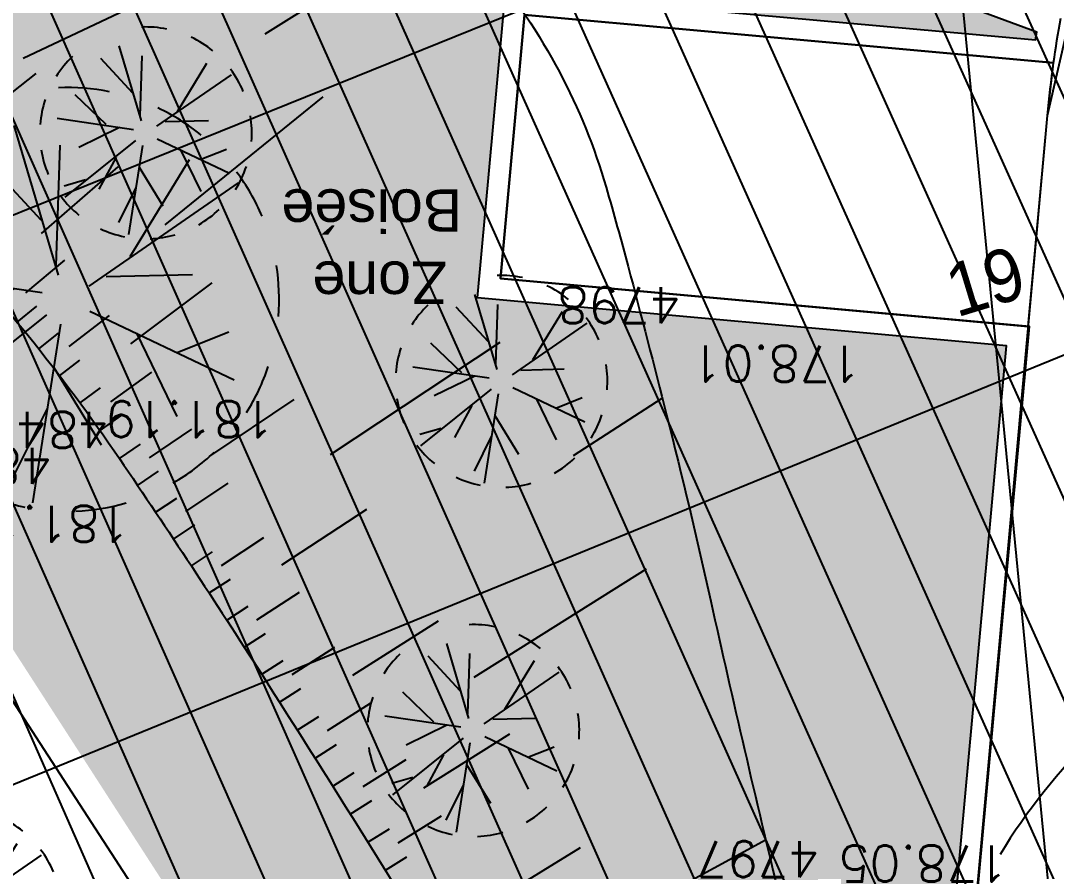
# Model space of a CAD drawing. Extents: x -594 to 29166, y -5797 to 14313.
# Drawn here: x 19952 to 20929, y 2535 to 3338 of the extents above; entities that cross this region are included whole.
import ezdxf
from ezdxf.enums import TextEntityAlignment as Align
from ezdxf.lldxf.tags import DXFTag

# ---------------------------------------------------------------- set-up
doc = ezdxf.new("R2010")
doc.units = 0
doc.linetypes.add('Style de ligne -15', pattern=[2.0832800000000002, 1.25, -0.41656, 0.1388600000000001, -0.2778600000000001])
doc.layers.get('0').update_dxf_attribs({"color": 252})
for name, color, linetype in [('A SITE', 252, 'Continuous'), ('AEP_SSL', 252, 'Continuous'), ('DWG_280-140115-P - ALTEA-CANA', 252, 'Continuous'), ('Fond topo - TAL', 252, 'Continuous'), ('Fond topo - TAL_HAC', 252, 'Continuous'), ('Fond topo - VEG', 252, 'Continuous'), ('Fond topo - VEG_TXT_ESSENCE', 252, 'Continuous'), ('Fond topo - Z_500', 252, 'Continuous'), ('prlm-VRD', 252, 'Continuous'), ('SA - bordure', 252, 'Continuous'), ('SA - bât D', 252, 'Continuous'), ('SA - couvre sol', 252, 'Continuous'), ('SA - enrobé', 252, 'Continuous'), ('SA - EU-réso', 252, 'EU'), ('SA - EVMV', 252, 'Continuous'), ('SA - limite revêtement', 252, 'Continuous'), ('SA - pavé drainant', 252, 'Continuous')]:
    doc.layers.add(name, color=color, linetype=linetype)
for name, color, linetype, plot in [('Fond topo - N', 252, 'Continuous', False), ('Fond topo - NCACHE', 252, 'Continuous', False), ('Fond topo - ZCACHE', 252, 'Continuous', False)]:
    doc.layers.add(name, color=color, linetype=linetype, plot=plot)
doc.layers.add('Fond topo - P', color=252, linetype='Continuous', lineweight=50)
doc.styles.add('2000_ARIAL', font='arial.ttf', dxfattribs={"height": 0.400000006})
doc.styles.add('Arial', font='arial.ttf')
doc.styles.add('Lignes', font='arial.ttf', dxfattribs={"height": 0.35})
doc.styles.add('SIMPLEX', font='simplex_.ttf', dxfattribs={"height": 1.25})
tags = doc.linetypes.add('EU', pattern='A,5,-0.25,["EU",Lignes,S=1,R=0,X=0,Y=-0.18],-1.25', length=6.5).pattern_tags.tags
tags[15:16] = [DXFTag(74, 4), DXFTag(75, 0), DXFTag(340, '0'), DXFTag(46, 0.0), DXFTag(50, 0.0), DXFTag(44, 0.0), DXFTag(45, 0.0)]
tags[4:5] = [DXFTag(74, 4), DXFTag(75, 0), DXFTag(340, '0'), DXFTag(46, 0.0), DXFTag(50, 0.0), DXFTag(44, 0.0), DXFTag(45, 0.0)]
tags = doc.linetypes.add('L8', pattern=[0.22500000894069674, 0.1500000059604645, -0.07500000298023224]).pattern_tags.tags
tags[6:7] = [DXFTag(74, 4), DXFTag(75, 0), DXFTag(340, '0'), DXFTag(46, 0.0), DXFTag(50, 0.0), DXFTag(44, 0.0), DXFTag(45, 0.0)]
tags[4:5] = [DXFTag(74, 4), DXFTag(75, 0), DXFTag(340, '0'), DXFTag(46, 0.0), DXFTag(50, 0.0), DXFTag(44, 0.0), DXFTag(45, 0.0)]
tags = doc.linetypes.add('STYLE_01', pattern=[0.166655994951725, 0.08331199735403061, -0.0833439975976944]).pattern_tags.tags
tags[6:7] = [DXFTag(74, 4), DXFTag(75, 0), DXFTag(340, '0'), DXFTag(46, 0.0), DXFTag(50, 0.0), DXFTag(44, 0.0), DXFTag(45, 0.0)]
tags[4:5] = [DXFTag(74, 4), DXFTag(75, 0), DXFTag(340, '0'), DXFTag(46, 0.0), DXFTag(50, 0.0), DXFTag(44, 0.0), DXFTag(45, 0.0)]

# ---------------------------------------------------------------- blocks, each defined once
blk = doc.blocks.new('A 90.PTOPO')
at = {"layer": 'Fond topo - NCACHE', "style": 'SIMPLEX'}
blk.add_attdef('MAT', text='', height=0.34, dxfattribs=at).set_placement((0.09999999986030161, -0.09999999962747097), align=Align.TOP_LEFT)
at = {"layer": 'Fond topo - ZCACHE', "style": 'SIMPLEX'}
blk.add_attdef('ALT', (0.09999999986030161, 0.09999999962747097), '', height=0.34, dxfattribs=at)
blk = doc.blocks.new('A 90.VEG12')
at = {"ltscale": 2}
for p, q in [((0.01815258799999997, 0.057406781), (0.100441039, 0.47293725)), ((0.05749608, 0.253444298), (0.145517598, 0.414706841)), ((0.037902722, 0.15845596), (-0.06593155700000003, 0.344147082)), ((-0.158788295, 0.086017079), (-0.245985314, 0.284587218)), ((0.04981112299999996, 0.033821695), (0.391570728, 0.285894318)), ((0.143890955, 0.107467204), (0.230033352, 0.253971609)), ((0.2917471699999999, 0.208620217), (0.392372872, 0.233301274)), ((-0.05229389700000003, 0.02983962500000001), (-0.383643778, 0.204631851)), ((-0.25001839, 0.135126714), (-0.3755999820000001, 0.091127132)), ((0.122915307, -0.02992704099999999), (0.317230371, 0.05540147100000001)), ((0.057557527, -0.01766878999999999), (0.411943876, -0.08413611500000001)), ((-0.05265807700000003, -0.029192154), (-0.412380265, -0.256628677)), ((-0.09359106700000003, -0.049762263), (-0.2956446150000001, -0.04653133200000001)), ((0.184132294, -0.04763066399999999), (0.323120213, -0.192805613)), ((0.01825986499999999, -0.057372749), (0.107637982, -0.4128258760000001)), ((0.02259491799999996, -0.07955337300000001), (0.001649748999999978, -0.36183712)), ((-0.151821475, -0.09483882200000002), (-0.2999525240000001, -0.315936062)), ((0.05371548199999998, -0.188497704), (0.197263789, -0.356749422))]:
    blk.add_line(p, q, dxfattribs=at)
for start, end in [(90, 103.8461539085843), (62.30769199853572, 76.15384597947835), (117.6923078993823, 131.5384619204946), (34.61538499867542, 48.46153799321151), (145.3846149358338, 159.2307690506909), (6.923076979206323, 20.76923090842763), (173.0769230068974, 186.9230769931026), (339.2307689837768, 353.0769230207937), (200.7692310571047, 214.6153850641662), (311.5384620067885, 325.3846150013246), (228.4615380795054, 242.3076921006177), (256.1538460914157, 270)]:
    blk.add_arc((0, 0), 0.496982058, start, end, dxfattribs=at)
blk = doc.blocks.new('A 90.VEG12A')
at = {"ltscale": 2}
for p, q in [((0.01815258799999997, 0.057406781), (0.100441039, 0.47293725)), ((0.05749608, 0.253444298), (0.145517598, 0.414706841)), ((0.037902722, 0.15845596), (-0.06593155700000003, 0.344147082)), ((-0.158788295, 0.086017079), (-0.245985314, 0.284587218)), ((0.04981112299999996, 0.033821695), (0.391570728, 0.285894318)), ((0.143890955, 0.107467204), (0.230033352, 0.253971609)), ((0.2917471699999999, 0.208620217), (0.392372872, 0.233301274)), ((-0.05229389700000003, 0.02983962500000001), (-0.383643778, 0.204631851)), ((-0.25001839, 0.135126714), (-0.3755999820000001, 0.091127132)), ((0.122915307, -0.02992704099999999), (0.317230371, 0.05540147100000001)), ((0.057557527, -0.01766878999999999), (0.411943876, -0.08413611500000001)), ((-0.05265807700000003, -0.029192154), (-0.412380265, -0.256628677)), ((-0.09359106700000003, -0.049762263), (-0.2956446150000001, -0.04653133200000001)), ((0.184132294, -0.04763066399999999), (0.323120213, -0.192805613)), ((0.01825986499999999, -0.057372749), (0.107637982, -0.4128258760000001)), ((-0.151821475, -0.09483882200000002), (-0.2999525240000001, -0.315936062)), ((0.02259491799999996, -0.07955337300000001), (0.001649748999999978, -0.36183712)), ((0.05371548199999998, -0.188497704), (0.197263789, -0.356749422))]:
    blk.add_line(p, q, dxfattribs=at)
for start, end in [(90, 103.8461539085843), (62.30769199853572, 76.15384597947835), (117.6923078993823, 131.5384619204946), (34.61538499867542, 48.46153799321151), (145.3846149358338, 159.2307690506909), (6.923076979206323, 20.76923090842763), (173.0769230068974, 186.9230769931026), (339.2307689837768, 353.0769230207937), (200.7692310571047, 214.6153850641662), (311.5384620067885, 325.3846150013246), (228.4615380795054, 242.3076921006177), (283.8461540205217, 297.6923080014643), (256.1538460914157, 270)]:
    blk.add_arc((0, 0), 0.496982058, start, end, dxfattribs=at)
blk = doc.blocks.new('A$C380262B1')
at = {"layer": 'SA - couvre sol'}
h = blk.add_hatch(dxfattribs=at)
h.set_pattern_fill('PELOUSE6', color=256, scale=20.0000003, angle=-20.82846392552948, style=0, pattern_type=2)
h.set_pattern_definition([(339.1715360744705, (-355966725.0913794, -417896002.4038396), (42.66856022636761, 112.1578994106472), [37.50000056250001, -202.5000030375]), (69.17153607447052, (-355966711.9478756, -417896007.4040615), (-224.3157988212943, 85.33712045273523), [15.000000225, -105.000001575]), (69.17153607447052, (-355966703.1855397, -417896010.7375428), (-224.3157988212943, 85.33712045273523), [15.000000225, -105.000001575]), (69.17153607447052, (-355966707.5667076, -417896009.0708022), (-224.3157988212943, 85.33712045273523), [18.75000028125, -101.25000151875]), (102.8616036044705, (-355966716.3290473, -417896005.7373195), (-138.9786783228097, 309.6529187307753), [12.00000018, -420.7461593111921]), (35.48146854447052, (-355966698.8043811, -417896012.4042799), (42.66856026819347, 112.15789949691), [12.00000018, -420.7461593111923]), (35.48146854447052, (-355966690.0420359, -417896015.7377647), (42.66856026819347, 112.15789949691), [26.00000039, -406.6661590999923]), (102.8616036044705, (-355966725.0913794, -417896002.4038396), (-138.9786783228097, 309.6529187307753), [26.00000038999999, -406.6661590999921]), (339.1715360744705, (-355966637.5841588, -417896011.6212647), (42.66856022636761, 112.1578994106472), [44.42455106636826, -195.5754525336318]), (339.1715360744705, (-355966645.2927315, -417895987.8252255), (42.66856022636761, 112.1578994106472), [82.81008944215132, -56.09585564143782, 43.07431864611477, -58.01973967029609]), (339.1715360744705, (-355966652.8536296, -417895964.0853666), (42.66856022636761, 112.1578994106472), [119.4799495921992, -46.28746189431192, 29.47870124218051, -44.75389087130836]), (339.1715360744705, (-355966660.4874305, -417895940.3177731), (42.66856022636761, 112.1578994106472), [100.4611429069171, -139.5388606930829]), (339.1715360744705, (-355966653.2864798, -417895922.1938078), (42.66856022636761, 112.1578994106472), [65.56973938354609, -174.4302642164539])])
h.paths.add_polyline_path([(12793.07930725627, 2488.181211799383, 0.03672748987403952), (12587.38487116061, 2865.639625489712, 0.4497835379654012), (12321.18162694387, 2906.709125638008, 0.1802247033920614), (11548.41934372671, 1720.574150048196), (11556.60343454219, 1718.871880322695), (11512.50925799832, 1404.692367091775), (11512.20600935631, 1084.470737259835), (11554.61596185341, 684.6610491164029), (11605.51154385321, 400.1113805919886), (11673.32398607396, 128.3750348724425), (11684.18960622512, 86.38301771134138), (11642.19758920372, 75.51739765331149), (11631.33196900599, 117.5094146281481), (11644.27943555638, 120.8596289157867), (11575.91267614625, 394.8172202333808), (11566.13643332385, 393.0686060339212), (11559.09365885891, 432.4437165632844), (11568.93743649125, 434.2044102959335), (11536.96456630714, 612.9599962383509), (11463.11986860819, 20.22500615566969), (11568.46698778681, -97.43339624255896), (11794.62693291716, -434.7412439063191), (12094.43476749584, -899.6478578075767, -0.09999470872544232), (12203.39155108668, -1258.062680345029), (12198.03728037514, -1319.187042303383), (12683.56996332295, -1363.211545348167), (12787.02566074207, -233.2778437994421), (12288.07493126951, -188.0366918630898), (12315.30314558186, 100.6841353140771), (12814.62801685557, 55.40905930101871, -0.002463828852727867), (12815.87839485146, 62.86759581416845), (12358.29276181757, 231.7409724928439, -0.3829135888109667), (12345.81705098972, 255.365053191781, -0.02949643209025356), (12397.25546310656, 419.0457224845886, 0.03377859130555017), (12492.30540287681, 732.9233073629439, -0.3988866979768135), (12515.25507145561, 748.1299876235425), (12989.40067617223, 664.8329322226346, 0.02251854738593451), (13031.64699198678, 914.0473606064916), (12553.74410864897, 954.6645440161228, -0.4258729853413855), (12535.592439631, 977.0748776383698, 0.05106873957738475), (12546.67224618606, 1472.047818638384, -0.410298124122143), (12564.75040423684, 1493.552962411195), (13042.85642565228, 1538.171750772744, 0.02139246056039815), (13009.62065621279, 1788.793957512826), (12537.60850843973, 1702.011566795409, -0.4142135584611947), (12514.32169559412, 1718.065362051129, 0.05943834041250831), (12343.89076442458, 2267.932731192559, -0.4260951904786632), (12354.5316322241, 2293.017752747983)])
at = {"layer": 'SA - EVMV'}
h = blk.add_hatch(dxfattribs=at)
h.set_pattern_fill('_USER', color=256, scale=75, angle=-65.82846392552946, style=0, pattern_type=0)
h.set_pattern_definition([(294.1715360744705, (-355966725.0913794, -417896002.4038396), (68.4242736714099, 30.7102388877065), [])])
h.paths.add_polyline_path([(10974.01334554888, -2224.509706161916), (10370.69897237234, -604.0095677599311), (11059.97237130068, 45.95263861119747), (11313.40408842079, 405.8221159502864), (11385.24809679948, 623.9582096226513), (11379.74134762771, 2020.881442353129), (11668.57705507427, 3772.533921711147), (12950.39597083814, 4147.348397411406), (12831.58815708011, 2564.841474033892), (12773.8958785776, 925.5433330312371), (12773.64310785197, 556.482148449868), (14058.80568553694, 314.1338863410056), (14023.07005678304, -438.0708766169846), (13985.85238787346, -984.982119128108), (13939.17523291893, -1545.880564767867), (13880.67298079841, -2174.778999388218), (13115.63270082697, -2186.160777136683)])
at = {"layer": 'AEP_SSL', "elevation": 1e-07, "flags": 128}
blk.add_lwpolyline([(10728.79072255455, -2062.42661178112), (11242.06466162577, -979.6682165935636), (11362.30592629872, -882.9009279608727), (11579.41066459753, -758.068317733705), (13276.93540528417, -63.71765555813909), (14033.84496760555, 375.8448295295238), (16963.10499715619, 3786.986457929015)], dxfattribs=at)
at = {"layer": 'DWG_280-140115-P - ALTEA-CANA', "linetype": 'STYLE_01', "ltscale": 25, "elevation": 1e-07, "flags": 128}
blk.add_lwpolyline([(11334.259981988, -318.0471643805504), (12377.83102546819, 103.96808097139), (13047.96050302684, 382.4697807431221), (13731.37135854922, 778.2531585544348)], dxfattribs=at)
at = {"layer": 'Fond topo - TAL', "linetype": 'L8', "ltscale": 2, "flags": 128}
blk.add_lwpolyline([(11951.04358564131, 479.486989416182, -0.008262391492992184), (12063.13598179258, 376.1815810576081, -0.01315394080668313), (12130.70873315446, 308.3299707621336, -0.003282085804355538), (12267.24789342843, 161.9028737768531, -0.01451523720440212), (12296.92938090302, 127.7092903852463, -0.04930450201422677), (12365.20236576907, 25.1478117890656, -0.05177914601413271), (12409.30873164907, -83.5961502045393, -0.005604835887889492), (12430.07428850979, -158.4389640018344, -0.003007710165441341), (12466.36190558784, -298.5504383221269, -0.007169014720817885), (12508.11736360192, -474.4491339661181, 0.004508482285526292), (12573.02223383449, -754.4892797246575, 0.0379432595216633), (12599.96009734459, -837.8330046311021, 0.01551794677295437), (12687.08600099199, -1033.194792643189)], format="xyb", dxfattribs=at)
at = {"layer": 'Fond topo - TAL', "ltscale": 2, "flags": 128}
blk.add_lwpolyline([(11684.18960622512, 86.38301771134138, 0.02394732484790523), (11680.27942250483, 22.03677035868168, 0.1142600952357602), (11683.19424283691, 8.671421464532614, 0.08033898922229925), (11768.27793824486, -115.0057516992092, -0.04151558618262319), (11950.07107402198, -339.8395150899887, -0.007003630583660632), (12084.34626786038, -543.4730651788414, -0.004971043128198164), (12266.59572157077, -834.810265339911, -0.05280067891984588), (12343.15372179262, -995.9394531324506, -0.0271772235972432), (12439.97247633524, -1327.989127580076)], format="xyb", dxfattribs=at)
at = {"layer": 'Fond topo - TAL', "linetype": 'L8', "ltscale": 2, "flags": 128}
blk.add_lwpolyline([(11602.19759945758, -188.2044158875942), (11990.67567824386, -786.8365047499537)], dxfattribs=at)
at = {"layer": 'Fond topo - TAL_HAC', "ltscale": 2}
for p, q in [((12087.64562089927, 61.03479247540236), (12260.15222365968, 169.5124029181898)), ((11859.33387656696, 38.16893426701427), (12032.82007118687, 120.4279169440269)), ((11796.04687173851, -35.68806666880846), (11871.48851384409, 23.67992699146271)), ((11993.17031097598, -119.0780630335212), (12142.47117042542, 1.641667820513248)), ((11876.47459297441, -127.3343303240836), (11948.84859533049, -64.26291204988956)), ((11861.71328523196, -183.4434474818408), (11898.47564380616, -152.5803790427744)), ((11960.66670129076, -231.4594310708344), (12037.49202685431, -173.8932136446238)), ((11853.67283201776, -211.1906886100769), (11872.19551275484, -195.9292897023261)), ((11902.71063786931, -234.1471721418202), (11940.58601655997, -204.6606378629804)), ((11873.89498432167, -236.2005582079291), (11892.69593185745, -221.2833074852824)), ((12149.37175731175, -335.8952386304736), (12309.47593911551, -229.9204726703465)), ((11893.65252298303, -261.5790665149689), (11912.72534406744, -247.0110366120934)), ((11941.81050164625, -286.3281195051968), (11980.7473862078, -258.2582240924239)), ((11912.93872925453, -287.317583616823), (11932.27693797089, -273.1037287041545)), ((12378.4110983368, -336.8762770667672), (12462.25672918372, -282.6997890137136)), ((12035.38486170582, -337.6104518771172), (12115.06389440037, -284.063726849854)), ((11931.74704480916, -313.4073572233319), (11951.34406536818, -299.5525102131069)), ((11978.49162840284, -339.0068763867021), (12018.23714682832, -312.0941699482501)), ((11950.07107402198, -339.8395150899887), (11969.92024225183, -326.3483877293766)), ((11967.16672540642, -365.0869026780128), (11987.06301464699, -351.6653646714985)), ((12012.59955093265, -389.7604238241911), (12052.53257658333, -363.1267338059843)), ((11984.17386203073, -390.3940003365278), (12004.11702818237, -377.0422165282071)), ((12103.25839775614, -440.1521923020482), (12183.67962040938, -387.7267504110932)), ((12001.09227523208, -415.760497096926), (12021.08207368292, -402.4786314927042)), ((12046.35118646547, -440.7516002655029), (12086.46976076998, -414.3982326611876)), ((12017.92175746523, -441.1860830150545), (12037.95794313774, -427.9742980375886)), ((12284.94089427404, -546.2454496882856), (12447.34625755809, -443.8320816494524)), ((12034.6621024888, -466.6704452596605), (12054.74442974664, -453.5289030522108)), ((12079.74487952888, -491.9779045507312), (12120.04703474231, -465.9061521291733)), ((12051.3131050393, -492.2132719308138), (12071.44132740796, -479.1421335190535)), ((12170.27194071561, -544.3807175382972), (12251.28896585666, -492.8807985968888)), ((12067.87456083111, -517.8142497316003), (12088.04843169637, -504.8136755824089)), ((12112.98076091334, -543.7289012596011), (12153.44266067259, -517.9057592526078)), ((12084.34626664966, -543.4730647131801), (12104.56553869881, -530.5432138033211)), ((12101.15337176248, -569.8078693822026), (12121.39598312788, -556.9145887158811)), ((12146.54622771777, -596.5323684737086), (12187.10122071207, -570.8556757308543)), ((12117.91284554638, -596.1730122566223), (12138.17873019725, -583.3163440227509)), ((12237.20554593019, -650.5228810943663), (12318.59282269143, -599.6101009659469)), ((12134.62463351898, -622.5684069097042), (12154.91372528486, -609.7483930177987)), ((12179.92057665251, -649.4568387046456), (12220.56813263334, -623.9269310608506)), ((12151.28868082538, -648.9939674735069), (12171.60091334954, -636.2106496468186)), ((12167.90493316948, -675.4496072418988), (12188.24024009518, -662.7030275762081)), ((12213.10337134637, -702.5016203522682), (12253.84295922704, -677.1188310347497)), ((12184.47333602235, -701.9352400675416), (12204.83165089972, -689.2254401929677)), ((12422.54024939612, -774.2565352469683), (12560.26243423112, -699.4355319067836)), ((12303.36994198151, -757.1462323889136), (12385.12321533635, -706.8232527934015)), ((12200.99383555353, -728.4507790580392), (12221.37509183958, -715.7778004184365))]:
    blk.add_line(p, q, dxfattribs=at)
at = {"layer": 'SA - bordure', "elevation": 1e-07, "flags": 128}
for points in [[(12544.13649714552, -3122.459009196609), (12566.47051968612, -2876.143952924758), (12068.27180078253, -2833.656433969736), (12203.72500065714, -1339.784809481353), (12701.68220889755, -1384.935876261443), (12808.7672081776, -215.1671593077481), (12309.79926227592, -169.9244463816285), (12332.37479557283, 79.05415780842304), (12831.55785440467, 33.79194010049105, -0.01155855900407717), (12838.5373051744, 75.82379365339875)], [(12524.21820880845, -3120.652966480702), (12544.73650245927, -2894.363025389612), (12046.53778360225, -2851.87550643459), (12185.61275503598, -1318.060478568077), (12683.58716485091, -1363.213104940951), (12787.02566074207, -233.2778437994421), (12288.07493126951, -188.0366918630898), (12314.26254995167, 100.7784888148308), (12814.62801685557, 55.40905930101871, -0.002007939904392669), (12815.87510383688, 62.86881025880575), (12358.29276181757, 231.7409724928439, -0.382913591383437)]]:
    blk.add_lwpolyline(points, format="xyb", dxfattribs=at)
at = {"layer": 'SA - enrobé'}
blk.add_lwpolyline([(13304.30247732438, 75.29287170618773), (13273.9803424105, -56.50748983025551), (13268.44473606907, -117.5575014203787), (12997.66078484245, -3103.950295690447), (12544.13649714552, -3122.459009196609), (12825.81689776853, -15.89262979105115), (12883.4312889725, 234.5644721761346)], dxfattribs=at)
at = {"layer": 'SA - EU-réso', "ltscale": 0.75, "elevation": 1e-07, "flags": 128}
blk.add_lwpolyline([(12477.43623075075, 2845.882198214531), (12884.4196990598, -1337.0526118204)], dxfattribs=at)
at = {"layer": 'SA - limite revêtement', "elevation": 1e-07, "flags": 128}
blk.add_lwpolyline([(12807.75647093542, -215.0755131617188), (12825.81689911895, -15.8926147967577, -0.009169100890318855), (12831.55785435811, 33.79194010049105)], format="xyb", dxfattribs=at)
at = {"layer": 'SA - pavé drainant'}
blk.add_lwpolyline([(12309.79926227592, -169.9244463816285), (12807.75647093542, -215.0755131617188), (12825.81689911895, -15.8926147967577), (12831.55785412528, 33.79193842411041), (12332.37479557283, 79.05415780842304)], close=True, dxfattribs=at)
at = {"layer": 'Fond topo - P', "ltscale": 2}
ref = blk.add_blockref('A 90.PTOPO', (12489.94983914308, -222.0754431560636), dxfattribs=dict(at, xscale=100, yscale=100, zscale=100, rotation=179.9607580165254))
ref.add_attrib('MAT', '4798', dxfattribs={"layer": 'Fond topo - N', "color": 0, "ltscale": 2, "height": 34, "rotation": 179.9607579854925, "style": 'SIMPLEX'}).set_placement((12479.95669054799, -212.0685962960124), align=Align.TOP_LEFT)
ref.add_attrib('ALT', '178.01', (12650.36163474433, -233.2766896113753), dxfattribs={"layer": 'Fond topo - Z_500', "color": 0, "ltscale": 2, "height": 34, "rotation": 179.9607579854925, "style": 'SIMPLEX'})
ref = blk.add_blockref('A 90.PTOPO', (11950.07107402198, -339.8395150899887), dxfattribs=dict(at, xscale=100, yscale=100, zscale=100, rotation=179.9607580165254))
ref.add_attrib('MAT', '4844', dxfattribs={"layer": 'Fond topo - N', "color": 0, "ltscale": 2, "height": 34, "rotation": 179.9607579854925, "style": 'SIMPLEX'}).set_placement((11940.07792533375, -329.8326686024666), align=Align.TOP_LEFT)
ref.add_attrib('ALT', '181.19', (12096.67539088987, -285.6773240491748), dxfattribs={"layer": 'Fond topo - Z_500', "color": 0, "ltscale": 2, "height": 34, "rotation": 179.9607579854925, "style": 'SIMPLEX'})
ref = blk.add_blockref('A 90.PTOPO', (11896.68971425854, -373.8024400547147), dxfattribs=dict(at, xscale=100, yscale=100, zscale=100, rotation=179.9607580165254))
ref.add_attrib('MAT', '4843', dxfattribs={"layer": 'Fond topo - N', "color": 0, "ltscale": 2, "height": 34, "rotation": 179.9607579854925, "style": 'SIMPLEX'}).set_placement((11886.69656566344, -363.795593380928), align=Align.TOP_LEFT)
ref.add_attrib('ALT', '181.16', (11960.16065934673, -384.4072412699461), dxfattribs={"layer": 'Fond topo - Z_500', "color": 0, "ltscale": 2, "height": 34, "rotation": 179.9607579854925, "style": 'SIMPLEX'})
ref = blk.add_blockref('A 90.PTOPO', (12620.85484196432, -745.1191619038582), dxfattribs=dict(at, xscale=100, yscale=100, zscale=100, rotation=179.9607580165254))
ref.add_attrib('MAT', '4797', dxfattribs={"layer": 'Fond topo - N', "color": 0, "ltscale": 2, "height": 34, "rotation": 179.9607579854925, "style": 'SIMPLEX'}).set_placement((12610.86169327609, -735.1123153232038), align=Align.TOP_LEFT)
ref.add_attrib('ALT', '178.05', (12789.12078798749, -705.2186336368322), dxfattribs={"layer": 'Fond topo - Z_500', "color": 0, "ltscale": 2, "height": 34, "rotation": 179.9607579854925, "style": 'SIMPLEX'})
at = {"layer": 'Fond topo - VEG', "ltscale": 2, "zscale": 100, "rotation": 182.3278434684567}
for name, p, xscale, yscale in [('A 90.VEG12', (11974.94824458845, -32.40397963672876), 201.2799999999999, 201.2799999999999), ('A 90.VEG12A', (11900.73720826767, -189.5713973790407), 402.5599999999997, 402.5599999999997), ('A 90.VEG12', (12310.5331630446, -266.9873610138893), 201.2799999999999, 201.2799999999999), ('A 90.VEG12', (12284.03684799559, -596.5797207318246), 201.2799999999999, 201.2799999999999), ('A 90.VEG12', (11795.77833912335, -769.1527221351862), 201.2799999999999, 201.2799999999999)]:
    blk.add_blockref(name, p, dxfattribs=dict(at, xscale=xscale, yscale=yscale))
at = {"layer": 'Fond topo - VEG', "xscale": 1207.679999999999, "yscale": 1207.679999999999, "zscale": 100, "rotation": 16.92287620354964}
blk.add_blockref('A 90.VEG12', (13292.5629932899, -1027.528876066208), dxfattribs=at)
at = {"layer": 'Fond topo - VEG_TXT_ESSENCE', "style": '2000_ARIAL'}
for s, p in [('Boisée', (12273.65708905272, -85.72699027135968)), ('Zone', (12259.38007757068, -153.7785891443491))]:
    blk.add_text(s, height=40, rotation=179.9607579921626, dxfattribs=at).set_placement(p)
at = {"layer": 'SA - bât D', "style": 'Arial', "width": 0.9273999929428101}
blk.add_text('19', height=50, rotation=16.92287620677133, dxfattribs=at).set_placement((12739.95758271776, -206.7728579044342))

msp = doc.modelspace()

# ---------------------------------------------------------------- linework, layer by layer
at = {"layer": 'A SITE', "linetype": 'Style de ligne -15', "lineweight": 50, "ltscale": 25.4}
msp.add_open_spline([(4176.460323989, 5442.268083721201), (4369.671814654253, 5480.305082514233), (4562.883305319505, 5518.342081307264), (4903.035870079556, 5519.770962749722), (5243.188434839607, 5521.199844192178), (5979.862232432676, 5524.644192387673), (6716.536030025745, 5528.088540583168), (7278.196035443951, 5527.680984529125), (7839.856040862154, 5527.273428475082), (8021.33605249903, 5527.04436151977), (8202.816064135908, 5526.815294564457), (8808.175518535207, 5525.355672830381), (9413.534972934507, 5523.896051096305), (10716.35055125782, 5525.292875773189), (12019.16612958114, 5526.689700450073), (12242.59736941556, 5526.219074095052), (12466.02860924998, 5525.748447740031), (12816.58825669966, 5520.962446153984), (13167.14790414932, 5516.176444567938), (13202.67334411069, 5616.323253230989), (13238.19878407206, 5716.470061894041), (13267.88797985007, 5802.201202280354), (13297.57717562809, 5887.932342666667), (13327.26637146807, 5973.663483182873), (13356.95556730804, 6059.39462369908), (13408.40586833479, 6207.963585019167), (13459.85616936153, 6356.532546339254), (13477.00626972637, 6406.055533505653), (13494.1563700912, 6455.578520672052), (13528.56424594086, 6560.211756405557), (13562.97212179051, 6664.844992139062), (13573.34426940263, 6696.386357049848), (13583.71641701474, 6727.927721960633), (13599.14459516289, 6774.844311820367), (13614.57277331104, 6821.7609016801), (13678.89845151418, 7117.445058481407), (13743.22412971732, 7413.129215282714), (13957.44417426001, 7453.649993311512), (14171.6642188027, 7494.17077134031), (14164.33110006091, 7534.454284825461), (14156.99798131911, 7574.737798310613), (14190.69856097776, 7584.1885789299), (14224.3991406364, 7593.639359549188), (14227.54598275065, 7586.876309721521), (14230.6928248649, 7580.113259893854), (14293.31613396937, 7599.075882379029), (14355.93944307384, 7618.038504864206), (14360.33627129155, 7603.518153668139), (14364.73309950925, 7588.997802472074), (14537.19463817218, 7591.452871283189), (14709.72105367121, 7640.318572682433), (14664.80085229129, 7789.364483691123), (14619.88065091136, 7938.410394699813), (15047.10136485209, 8062.384212492531), (15474.32207879282, 8186.35803028525), (15686.72011032906, 8247.99634733282), (15899.1181418653, 8309.634664380394), (15904.18095425764, 8311.16615035549), (15909.24376664999, 8312.697636330588), (15908.24632720474, 8315.994988719141), (15907.24888775948, 8319.292341107695), (17672.66370066847, 8849.18489157519), (19438.07851357746, 9379.077442042686), (19648.94625719312, 9442.84166650947), (19859.81400080878, 9506.605890976254), (20255.34999765514, 9309.740046358256), (20650.88599450151, 9112.87420174026), (20960.83037043088, 8222.925854629979), (21270.77474636025, 7332.977507519699), (21180.20482578994, 7304.155253916865), (21089.63490521962, 7275.333000314032), (21163.08192130905, 7017.583632131451), (21236.52893739848, 6759.834263948869), (21251.59096196499, 6763.900398713808), (21266.65298653151, 6767.966533478745), (21275.66331628615, 6734.589920389879), (21284.67364604079, 6701.213307301014), (21269.90174220742, 6697.225493309333), (21255.12983837404, 6693.237679317652), (21270.02909754186, 6638.046934804524), (21284.92835670968, 6582.856190291396), (21291.18791271421, 6584.546016145794), (21297.44746871873, 6586.235842000193), (21305.99505503359, 6495.045994312171), (21402.88127022713, 6506.77370062368), (21487.34614140726, 6527.117243858374), (21571.8110125874, 6547.460787093069), (21569.54090915693, 6559.077459708715), (21567.27080572647, 6570.694132324361), (21604.9826147757, 6578.638180696444), (21642.69442382495, 6586.582229068526), (21649.99092684802, 6549.24424479024), (21657.28742987109, 6511.906260511954), (21652.49321263043, 6510.896351562153), (21647.69899538977, 6509.88644261235), (21807.59759874861, 5746.171790918018), (21967.49620210746, 4982.457139223686), (21977.29087856582, 4938.619647976331), (21987.08555502418, 4894.782156728977), (22015.77968985148, 4743.897667099305), (22044.47382467878, 4593.013177469635), (22063.49845796792, 4473.15386370534), (22082.52309125707, 4353.294549941044), (22101.17758034708, 4237.725041504161), (22119.8320694371, 4122.155533067276), (22124.34521501322, 4087.383801149612), (22128.85836058934, 4052.612069231947), (22138.67043277023, 3933.294823616047), (22148.48250495112, 3813.977578000148), (22152.89930715496, 3687.239417307076), (22157.31610935879, 3560.501256614004), (22156.076484195, 3368.858372212821), (22154.83685903121, 3177.215487811639), (22152.19921093334, 3078.786779554529), (22149.56156283546, 2980.358071297419), (22145.45597761818, 2863.604543402881), (22141.35039240089, 2746.851015508344), (22132.84957172425, 2586.184714510545), (22124.3487510476, 2425.518413512747), (22087.73229281092, 1950.645502867765), (22051.11583457425, 1475.772592222784), (21993.93267188069, 847.2728484507301), (21936.74950918714, 218.7731046786765), (21915.72911809816, 183.1543716948916), (21894.70872700917, 147.5356387111067), (21213.22959377029, 141.5663173796755), (20531.75046053142, 135.5969960482442), (20529.70391122794, 160.0584829811443), (20527.65736192447, 184.5199699140445), (20322.85211202239, 176.690893984845), (20118.04686212031, 168.8618180556456), (19882.16605612223, 159.8448189737624), (19646.28525012414, 150.8278198918793), (19256.88795437214, 145.1817412266304), (18867.49065862014, 139.5356625613815), (18773.40076004949, -158.0539794890239), (18679.31086147885, -455.6436215394293), (18604.52972435834, -1398.2892427307), (18529.74858723784, -2340.934863921971), (18635.05281645298, -2777.584667182492), (18740.3570456681, -3214.234470443014), (18588.75649128179, -3295.852804806581), (18437.15593689547, -3377.471139170148), (18384.51067286626, -3407.386502780186), (18331.86540883705, -3437.301866390224), (18280.61346701965, -3484.555506740129), (18229.36152520225, -3531.809147090034), (18125.26721579346, -3688.348619902795), (18021.17290638468, -3844.888092715555), (17973.14358509049, -3961.195121001385), (17925.1142637963, -4077.502149287216), (17903.6595444782, -4188.267269896076), (17882.2048251601, -4299.032390504935), (17853.8311819437, -4428.724102620885), (17825.4575387273, -4558.415814736834), (17795.32097892486, -4816.051617467339), (17765.18441912243, -5073.687420197844), (17828.42555699479, -5320.211674328882), (17891.66669486716, -5566.73592845992), (16164.83861855822, -5333.520038808841), (14438.01054224929, -5100.304149157763), (14043.04613360993, -5030.62411782032), (13648.08172497056, -4960.944086482877), (13506.14388269963, -4936.078551666066), (13364.20604042869, -4911.213016849256), (13220.84792956359, -4883.357134984888), (13077.48981869849, -4855.501253120519), (12791.93663099906, -4799.706438058725), (12506.38344329963, -4743.911622996931), (12128.34885504419, -4679.679125337937), (11750.31426678875, -4615.446627678944), (11530.96657057306, -4571.296341279807), (11311.61887435737, -4527.14605488067), (10549.50275420606, -4375.436976027418), (9787.386634054754, -4223.727897174167), (9847.497623255429, -3981.593318758593), (9907.608612456102, -3739.45874034302), (9806.224612371345, -3461.390401503092), (9704.840612286585, -3183.322062663164), (9715.186505392605, -3083.78428544866), (9725.532398498623, -2984.246508234157), (9824.047302511954, -2441.958219058206), (9922.562206525283, -1899.669929882255), (9651.720328772337, -1701.166952330637), (9380.878451019391, -1502.663974779018), (9447.608481402609, -1104.824686992503), (9514.338511785827, -706.9853992059885), (9834.997575414756, -611.0330797781556), (10155.65663904368, -515.0807603503229), (10247.11430860766, 11.58272047775972), (10338.57197817164, 538.2462013058423), (10143.19891171326, 564.034399210519), (9947.825845254876, 589.8225971151958), (9948.480143309253, 594.7796016490087), (9949.134441363629, 599.7366061828216), (9614.749591614567, 638.6852105942904), (9280.364741865505, 677.6338150057593), (8737.858740855809, 744.5739853015723), (8195.352739846112, 811.5141555973853), (7103.907474774716, 948.2615167649813), (6012.462209703319, 1085.008877932577), (5516.206690876444, 1145.917004896744), (5019.951172049568, 1206.825131860911), (4567.056891918675, 1262.264872866837), (4114.162611787784, 1317.704613872763), (4102.179930818145, 1307.408669484968), (4090.197249848507, 1297.112725097174), (3869.943570597327, 1322.109522471705), (3649.689891346147, 1347.106319846236), (3455.220307945352, 1370.40469088167), (3260.750724544557, 1393.703061917104), (3258.524318804017, 1373.559348491966), (3256.297913063478, 1353.415635066829), (2884.9618248586, 1399.247563906887), (2513.625736653723, 1445.079492746946), (2816.188598448748, 2481.82475935111), (3118.751460243772, 3518.570025955275), (3122.582998515823, 3517.421165562354), (3126.414536787875, 3516.272305169434), (3182.802811835182, 3704.331784302535), (3239.191086882488, 3892.391263435636), (3244.935288008489, 3911.548615905299), (3250.679489134491, 3930.705968374963), (3342.692954312362, 4248.16559893286), (3434.706419490234, 4565.625229490758), (3504.836904109278, 4748.284544670305), (3574.967388728322, 4930.943859849853), (3700.502833669992, 5086.55402693077), (3826.038278611662, 5242.164194011688), (4001.249301300331, 5342.216138866444), (4176.460323989, 5442.268083721201)], degree=2, knots=[0, 0, 0, 1, 1, 2, 2, 3, 3, 4, 4, 5, 5, 6, 6, 7, 7, 8, 8, 9, 9, 10, 10, 11, 11, 12, 12, 13, 13, 14, 14, 15, 15, 16, 16, 17, 17, 18, 18, 19, 19, 20, 20, 21, 21, 22, 22, 23, 23, 24, 24, 25, 25, 26, 26, 27, 27, 28, 28, 29, 29, 30, 30, 31, 31, 32, 32, 33, 33, 34, 34, 35, 35, 36, 36, 37, 37, 38, 38, 39, 39, 40, 40, 41, 41, 42, 42, 43, 43, 44, 44, 45, 45, 46, 46, 47, 47, 48, 48, 49, 49, 50, 50, 51, 51, 52, 52, 53, 53, 54, 54, 55, 55, 56, 56, 57, 57, 58, 58, 59, 59, 60, 60, 61, 61, 62, 62, 63, 63, 64, 64, 65, 65, 66, 66, 67, 67, 68, 68, 69, 69, 70, 70, 71, 71, 72, 72, 73, 73, 74, 74, 75, 75, 76, 76, 77, 77, 78, 78, 79, 79, 80, 80, 81, 81, 82, 82, 83, 83, 84, 84, 85, 85, 86, 86, 87, 87, 88, 88, 89, 89, 90, 90, 91, 91, 92, 92, 93, 93, 94, 94, 95, 95, 96, 96, 97, 97, 98, 98, 99, 99, 100, 100, 101, 101, 102, 102, 103, 103, 104, 104, 105, 105, 106, 106, 107, 107, 108, 108, 109, 109, 110, 110, 111, 111, 112, 112, 113, 113, 114, 114, 115, 115, 115], dxfattribs=at)

# ---------------------------------------------------------------- block references
at = {"layer": 'prlm-VRD'}
msp.add_blockref('A$C380262B1', (8094.782763188872, 3263.943246462347), dxfattribs=at)

doc.saveas('drawing.dxf')
